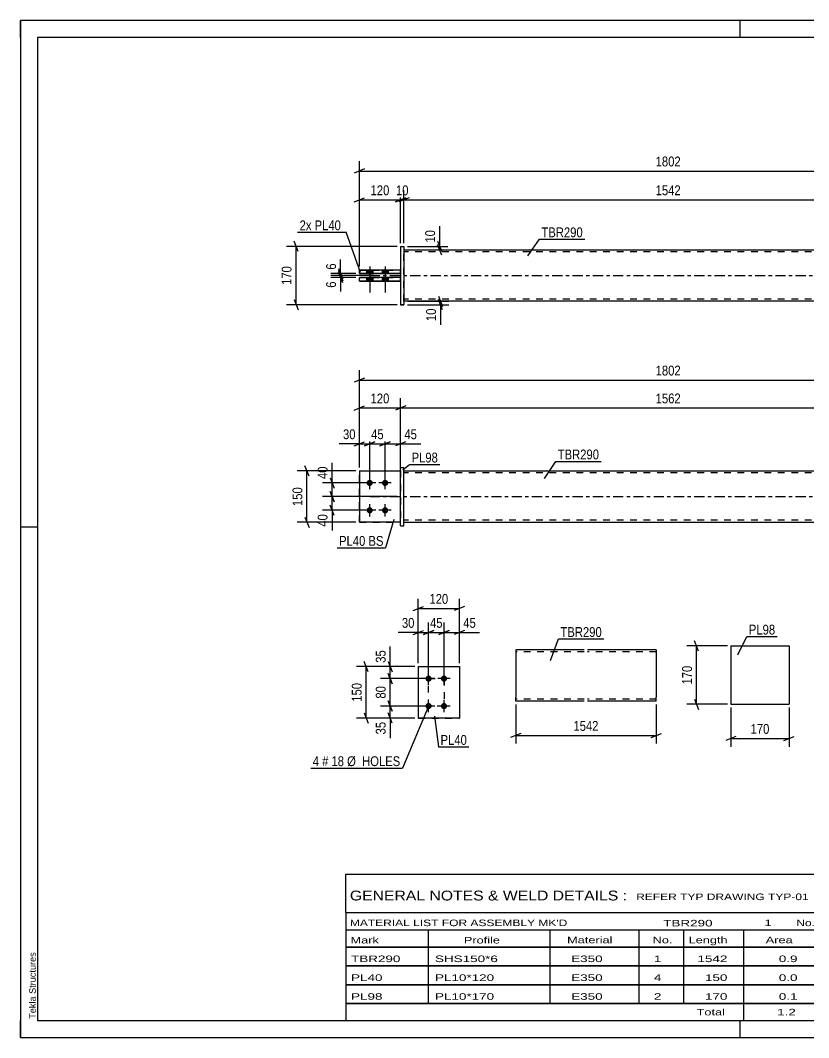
# Model space of a CAD drawing. Header units: millimetres. Extents: x 0 to 420, y 0 to 297.
# Drawn here: x 0 to 230, y 0 to 297 of the extents above; entities that cross this region are included whole.
import ezdxf

# ---------------------------------------------------------------- set-up
doc = ezdxf.new("R2010")
doc.units = ezdxf.units.MM
doc.linetypes.add('DXK_LINE_DOT2', pattern=[3.9198, 1.9599, -1.9599])
doc.linetypes.add('DXK_LINE_DOT3', pattern=[5.9187, 2.979, -0.9799, 0.9799, -0.9799])
doc.styles.add('Arial', font='ARIAL.TTF', dxfattribs={"height": 0.2})
doc.styles.add('Arial Narrow', font='ARIALN.TTF', dxfattribs={"height": 0.2})

# ---------------------------------------------------------------- blocks, each defined once
blk = doc.blocks.new('Unknown-580573060-1163')
at = {"color": 5, "linetype": 'Continuous'}
for p, q in [((420, 297), (0, 297)), ((0, 297), (0, 0)), ((0, 292), (0, 297)), ((210, 292), (210, 297)), ((415, 292), (5, 292)), ((5, 292), (5, 5)), ((5, 149), (0, 149)), ((0, 0), (0, 5)), ((5, 5), (415, 5)), ((210, 0), (210, 5)), ((0, 0), (420, 0))]:
    blk.add_line(p, q, dxfattribs=at)
at = {"color": 174, "linetype": 'Continuous', "style": 'Arial'}
blk.add_text('Tekla Structures', height=1.9102, rotation=90, dxfattribs=at).set_placement((4.5, 5.5))
blk = doc.blocks.new('Part-580573060-1794 - 1738')
at = {"color": 2, "linetype": 'Continuous'}
for p, q in [((98.94, 165.45), (110.94, 165.45)), ((98.94, 165.45), (98.94, 150.45)), ((110.94, 150.45), (98.94, 150.45)), ((98.94, 150.45), (98.94, 150.45))]:
    blk.add_line(p, q, dxfattribs=at)
at = {"color": 7, "linetype": 'DXK_LINE_DOT2'}
for p, q in [((98.94, 165.45), (110.94, 165.45)), ((110.94, 165.45), (110.94, 165.45)), ((110.94, 165.45), (110.94, 150.45)), ((98.94, 150.45), (110.94, 150.45)), ((98.94, 150.45), (98.94, 150.45))]:
    blk.add_line(p, q, dxfattribs=at)
blk = doc.blocks.new('Part-580573060-1799 - 1738')
at = {"color": 2, "linetype": 'Continuous'}
for p, q in [((110.94, 166.46), (111.94, 166.46)), ((110.94, 149.46), (110.94, 166.46)), ((111.94, 149.46), (111.94, 166.46)), ((110.94, 149.46), (111.94, 149.46)), ((110.94, 149.45), (111.94, 149.45))]:
    blk.add_line(p, q, dxfattribs=at)
at = {"color": 7, "linetype": 'DXK_LINE_DOT2'}
for p, q in [((110.94, 166.45), (111.94, 166.45)), ((110.94, 149.46), (110.94, 149.45)), ((110.94, 149.45), (110.94, 149.46)), ((111.94, 149.46), (111.94, 149.45)), ((111.94, 149.45), (111.94, 149.46))]:
    blk.add_line(p, q, dxfattribs=at)
blk = doc.blocks.new('Part-580573060-1789 - 1738')
at = {"color": 7, "linetype": 'DXK_LINE_DOT2'}
for p, q in [((98.94, 165.45), (110.94, 165.45)), ((98.94, 165.45), (110.94, 165.45)), ((98.94, 150.45), (98.94, 165.45)), ((110.94, 165.45), (110.94, 165.45)), ((110.94, 165.45), (110.94, 150.45)), ((98.94, 150.45), (110.94, 150.45)), ((110.94, 150.45), (98.94, 150.45)), ((98.94, 150.45), (98.94, 150.45))]:
    blk.add_line(p, q, dxfattribs=at)
blk = doc.blocks.new('Part-580573060-1804 - 1738')
at = {"color": 2, "linetype": 'Continuous'}
for p, q in [((111.94, 165.45), (266.13, 165.45)), ((111.94, 150.45), (266.13, 150.45))]:
    blk.add_line(p, q, dxfattribs=at)
at = {"color": 7, "linetype": 'DXK_LINE_DOT2'}
for p, q in [((111.94, 150.45), (111.94, 165.45)), ((266.13, 164.85), (111.94, 164.85)), ((266.13, 150.45), (266.13, 165.45)), ((266.13, 151.05), (111.94, 151.05))]:
    blk.add_line(p, q, dxfattribs=at)
at = {"color": 7, "linetype": 'DXK_LINE_DOT3'}
blk.add_line((101.94, 157.95), (276.13, 157.95), dxfattribs=at)
blk = doc.blocks.new('Bolt-580573060-1806 - 1738')
at = {"linetype": 'Continuous'}
for points in [[(101.94, 161.05), (101.75, 161.07), (101.57, 161.13), (101.41, 161.23), (101.27, 161.35), (101.16, 161.5), (101.08, 161.68), (101.04, 161.86), (101.04, 162.05), (101.08, 162.23), (101.16, 162.4), (101.27, 162.56), (101.41, 162.68), (101.57, 162.78), (101.75, 162.83), (101.94, 162.85), (102.12, 162.83), (102.3, 162.78), (102.46, 162.68), (102.6, 162.56), (102.72, 162.4), (102.79, 162.23), (102.83, 162.05), (102.83, 161.86), (102.79, 161.68), (102.72, 161.5), (102.6, 161.35), (102.46, 161.23), (102.3, 161.13), (102.12, 161.07)], [(106.44, 161.05), (106.25, 161.07), (106.07, 161.13), (105.91, 161.23), (105.77, 161.35), (105.66, 161.5), (105.58, 161.68), (105.54, 161.86), (105.54, 162.05), (105.58, 162.23), (105.66, 162.4), (105.77, 162.56), (105.91, 162.68), (106.07, 162.78), (106.25, 162.83), (106.44, 162.85), (106.62, 162.83), (106.8, 162.78), (106.96, 162.68), (107.1, 162.56), (107.22, 162.4), (107.29, 162.23), (107.33, 162.05), (107.33, 161.86), (107.29, 161.68), (107.22, 161.5), (107.1, 161.35), (106.96, 161.23), (106.8, 161.13), (106.62, 161.07)], [(101.94, 153.05), (101.75, 153.07), (101.57, 153.13), (101.41, 153.23), (101.27, 153.35), (101.16, 153.5), (101.08, 153.68), (101.04, 153.86), (101.04, 154.05), (101.08, 154.23), (101.16, 154.4), (101.27, 154.56), (101.41, 154.68), (101.57, 154.78), (101.75, 154.83), (101.94, 154.85), (102.12, 154.83), (102.3, 154.78), (102.46, 154.68), (102.6, 154.56), (102.72, 154.4), (102.79, 154.23), (102.83, 154.05), (102.83, 153.86), (102.79, 153.68), (102.72, 153.5), (102.6, 153.35), (102.46, 153.23), (102.3, 153.13), (102.12, 153.07)], [(106.44, 153.05), (106.25, 153.07), (106.07, 153.13), (105.91, 153.23), (105.77, 153.35), (105.66, 153.5), (105.58, 153.68), (105.54, 153.86), (105.54, 154.05), (105.58, 154.23), (105.66, 154.4), (105.77, 154.56), (105.91, 154.68), (106.07, 154.78), (106.25, 154.83), (106.44, 154.85), (106.62, 154.83), (106.8, 154.78), (106.96, 154.68), (107.1, 154.56), (107.22, 154.4), (107.29, 154.23), (107.33, 154.05), (107.33, 153.86), (107.29, 153.68), (107.22, 153.5), (107.1, 153.35), (106.96, 153.23), (106.8, 153.13), (106.62, 153.07)]]:
    blk.add_hatch(color=1, dxfattribs=at).paths.add_polyline_path(points)
at = {"color": 1, "linetype": 'Continuous'}
for p, q in [((101.94, 160.15), (101.94, 163.75)), ((106.44, 160.15), (106.44, 163.75)), ((103.74, 161.95), (100.14, 161.95)), ((108.24, 161.95), (104.64, 161.95)), ((101.94, 152.15), (101.94, 155.75)), ((106.44, 152.15), (106.44, 155.75)), ((103.74, 153.95), (100.14, 153.95)), ((108.24, 153.95), (104.64, 153.95))]:
    blk.add_line(p, q, dxfattribs=at)
blk = doc.blocks.new('Part-580573060-1445 - 1390')
at = {"color": 2, "linetype": 'Continuous'}
for p, q in [((111.94, 229.99), (266.13, 229.99)), ((266.13, 214.99), (111.94, 214.99))]:
    blk.add_line(p, q, dxfattribs=at)
at = {"color": 7, "linetype": 'DXK_LINE_DOT2'}
for p, q in [((111.94, 214.99), (111.94, 229.99)), ((266.13, 229.39), (111.94, 229.39)), ((266.13, 229.99), (266.13, 214.99)), ((266.13, 215.59), (111.94, 215.59))]:
    blk.add_line(p, q, dxfattribs=at)
at = {"color": 7, "linetype": 'DXK_LINE_DOT3'}
blk.add_line((101.94, 222.49), (276.13, 222.49), dxfattribs=at)
blk = doc.blocks.new('Bolt-580573060-1429 - 1390')
at = {"linetype": 'Continuous'}
for points in [[(101.04, 223.09), (102.84, 223.09), (102.84, 224.09), (101.04, 224.09)], [(101.04, 223.09), (102.84, 223.09), (102.84, 224.09), (101.04, 224.09)], [(105.54, 223.09), (107.34, 223.09), (107.34, 224.09), (105.54, 224.09)], [(105.54, 223.09), (107.34, 223.09), (107.34, 224.09), (105.54, 224.09)], [(101.04, 220.89), (102.84, 220.89), (102.84, 221.89), (101.04, 221.89)], [(101.04, 220.89), (102.84, 220.89), (102.84, 221.89), (101.04, 221.89)], [(105.54, 220.89), (107.34, 220.89), (107.34, 221.89), (105.54, 221.89)], [(105.54, 220.89), (107.34, 220.89), (107.34, 221.89), (105.54, 221.89)]]:
    blk.add_hatch(color=1, dxfattribs=at).paths.add_polyline_path(points)
at = {"color": 1, "linetype": 'Continuous'}
for p, q in [((101.04, 224.09), (101.04, 223.09)), ((101.04, 224.09), (101.04, 223.09)), ((101.94, 225.09), (101.94, 217.59)), ((101.94, 225.09), (101.94, 217.59)), ((102.84, 224.09), (102.84, 223.09)), ((102.84, 224.09), (102.84, 223.09)), ((105.54, 224.09), (105.54, 223.09)), ((105.54, 224.09), (105.54, 223.09)), ((106.44, 225.09), (106.44, 217.59)), ((106.44, 225.09), (106.44, 217.59)), ((107.34, 224.09), (107.34, 223.09)), ((107.34, 224.09), (107.34, 223.09)), ((101.04, 221.89), (101.04, 220.89)), ((101.04, 221.89), (101.04, 220.89)), ((102.84, 221.89), (102.84, 220.89)), ((102.84, 221.89), (102.84, 220.89)), ((105.54, 221.89), (105.54, 220.89)), ((105.54, 221.89), (105.54, 220.89)), ((107.34, 221.89), (107.34, 220.89)), ((107.34, 221.89), (107.34, 220.89))]:
    blk.add_line(p, q, dxfattribs=at)
blk = doc.blocks.new('Part-580573060-1446 - 1390')
at = {"color": 2, "linetype": 'Continuous'}
for p, q in [((110.94, 230.99), (111.94, 230.99)), ((110.94, 230.99), (110.94, 213.99)), ((111.94, 230.99), (111.94, 213.99)), ((110.94, 213.99), (111.94, 213.99)), ((111.94, 213.99), (110.94, 213.99))]:
    blk.add_line(p, q, dxfattribs=at)
at = {"color": 7, "linetype": 'DXK_LINE_DOT2'}
for p, q in [((110.94, 230.99), (111.94, 230.99)), ((111.94, 230.99), (111.94, 230.99)), ((110.94, 213.99), (110.94, 213.99)), ((110.94, 213.99), (110.94, 213.99)), ((111.94, 213.99), (111.94, 213.99)), ((111.94, 213.99), (111.94, 213.99))]:
    blk.add_line(p, q, dxfattribs=at)
blk = doc.blocks.new('Part-580573060-1451 - 1390')
at = {"color": 2, "linetype": 'Continuous'}
for p, q in [((110.94, 221.89), (98.94, 221.89)), ((98.94, 220.89), (98.94, 221.89)), ((98.94, 220.89), (110.94, 220.89)), ((110.94, 220.89), (98.94, 220.89))]:
    blk.add_line(p, q, dxfattribs=at)
at = {"color": 7, "linetype": 'DXK_LINE_DOT2'}
for p, q in [((98.94, 221.89), (110.94, 221.89)), ((98.94, 220.89), (98.94, 220.89)), ((110.94, 220.89), (110.94, 221.89))]:
    blk.add_line(p, q, dxfattribs=at)
blk = doc.blocks.new('Part-580573060-1456 - 1390')
at = {"color": 2, "linetype": 'Continuous'}
for p, q in [((110.94, 224.09), (98.94, 224.09)), ((98.94, 223.09), (98.94, 224.09)), ((98.94, 223.09), (110.94, 223.09)), ((110.94, 223.09), (98.94, 223.09))]:
    blk.add_line(p, q, dxfattribs=at)
at = {"color": 7, "linetype": 'DXK_LINE_DOT2'}
for p, q in [((98.94, 224.09), (110.94, 224.09)), ((98.94, 223.09), (98.94, 223.09)), ((110.94, 223.09), (110.94, 224.09))]:
    blk.add_line(p, q, dxfattribs=at)
blk = doc.blocks.new('Bolt-580573060-2158 - 2123')
at = {"linetype": 'Continuous'}
for points in [[(119.12, 105.71), (119.3, 105.69), (119.48, 105.64), (119.65, 105.54), (119.79, 105.42), (119.9, 105.26), (119.97, 105.09), (120.01, 104.91), (120.01, 104.72), (119.97, 104.54), (119.9, 104.36), (119.79, 104.21), (119.65, 104.09), (119.48, 103.99), (119.3, 103.93), (119.12, 103.91), (118.93, 103.93), (118.75, 103.99), (118.59, 104.09), (118.45, 104.21), (118.34, 104.36), (118.26, 104.54), (118.22, 104.72), (118.22, 104.91), (118.26, 105.09), (118.34, 105.26), (118.45, 105.42), (118.59, 105.54), (118.75, 105.64), (118.93, 105.69)], [(123.62, 105.71), (123.8, 105.69), (123.98, 105.64), (124.15, 105.54), (124.29, 105.42), (124.4, 105.26), (124.47, 105.09), (124.51, 104.91), (124.51, 104.72), (124.47, 104.54), (124.4, 104.36), (124.29, 104.21), (124.15, 104.09), (123.98, 103.99), (123.8, 103.93), (123.62, 103.91), (123.43, 103.93), (123.25, 103.99), (123.09, 104.09), (122.95, 104.21), (122.84, 104.36), (122.76, 104.54), (122.72, 104.72), (122.72, 104.91), (122.76, 105.09), (122.84, 105.26), (122.95, 105.42), (123.09, 105.54), (123.25, 105.64), (123.43, 105.69)], [(119.12, 97.71), (119.3, 97.69), (119.48, 97.64), (119.65, 97.54), (119.79, 97.42), (119.9, 97.26), (119.97, 97.09), (120.01, 96.91), (120.01, 96.72), (119.97, 96.54), (119.9, 96.36), (119.79, 96.21), (119.65, 96.09), (119.48, 95.99), (119.3, 95.93), (119.12, 95.91), (118.93, 95.93), (118.75, 95.99), (118.59, 96.09), (118.45, 96.21), (118.34, 96.36), (118.26, 96.54), (118.22, 96.72), (118.22, 96.91), (118.26, 97.09), (118.34, 97.26), (118.45, 97.42), (118.59, 97.54), (118.75, 97.64), (118.93, 97.69)], [(123.62, 97.71), (123.8, 97.69), (123.98, 97.64), (124.15, 97.54), (124.29, 97.42), (124.4, 97.26), (124.47, 97.09), (124.51, 96.91), (124.51, 96.72), (124.47, 96.54), (124.4, 96.36), (124.29, 96.21), (124.15, 96.09), (123.98, 95.99), (123.8, 95.93), (123.62, 95.91), (123.43, 95.93), (123.25, 95.99), (123.09, 96.09), (122.95, 96.21), (122.84, 96.36), (122.76, 96.54), (122.72, 96.72), (122.72, 96.91), (122.76, 97.09), (122.84, 97.26), (122.95, 97.42), (123.09, 97.54), (123.25, 97.64), (123.43, 97.69)]]:
    blk.add_hatch(color=1, dxfattribs=at).paths.add_polyline_path(points)
at = {"color": 1, "linetype": 'Continuous'}
for p, q in [((120.92, 104.81), (117.32, 104.81)), ((119.12, 103.01), (119.12, 106.61)), ((125.42, 104.81), (121.82, 104.81)), ((123.62, 103.01), (123.62, 106.61)), ((119.12, 95.01), (119.12, 98.61)), ((123.62, 95.01), (123.62, 98.61)), ((120.92, 96.81), (117.32, 96.81)), ((125.42, 96.81), (121.82, 96.81))]:
    blk.add_line(p, q, dxfattribs=at)
blk = doc.blocks.new('Part-580573060-2163 - 2123')
at = {"color": 2, "linetype": 'Continuous'}
for p, q in [((116.12, 108.31), (128.12, 108.31)), ((116.12, 108.31), (116.12, 93.31)), ((128.12, 108.31), (128.12, 108.31)), ((128.12, 108.31), (128.12, 93.31)), ((128.12, 93.31), (116.12, 93.31)), ((116.12, 93.31), (116.12, 93.31))]:
    blk.add_line(p, q, dxfattribs=at)
at = {"color": 7, "linetype": 'DXK_LINE_DOT2'}
for p, q in [((116.12, 108.31), (128.12, 108.31)), ((128.12, 108.31), (128.12, 108.31)), ((116.12, 93.31), (128.12, 93.31))]:
    blk.add_line(p, q, dxfattribs=at)
blk = doc.blocks.new('Part-580573060-2294 - 2288')
at = {"color": 2, "linetype": 'Continuous'}
for p, q in [((207.32, 114.35), (207.32, 97.35)), ((207.32, 114.35), (224.32, 114.35)), ((224.32, 114.35), (224.32, 97.35)), ((207.32, 97.35), (224.32, 97.35))]:
    blk.add_line(p, q, dxfattribs=at)
blk = doc.blocks.new('Part-580573060-2321 - 2313')
at = {"color": 2, "linetype": 'Continuous'}
for p, q in [((164.54, 113.23), (144.54, 113.23)), ((144.54, 113.23), (144.54, 99.43)), ((185.54, 113.23), (165.54, 113.23)), ((185.54, 113.23), (185.54, 99.43)), ((144.54, 98.58), (144.54, 99.43)), ((144.54, 98.32), (144.54, 98.58)), ((144.54, 98.23), (144.54, 98.32)), ((164.54, 98.23), (144.54, 98.23)), ((185.54, 98.23), (165.54, 98.23)), ((185.54, 98.23), (185.54, 99.43))]:
    blk.add_line(p, q, dxfattribs=at)
at = {"color": 7, "linetype": 'DXK_LINE_DOT2'}
for p, q in [((164.54, 112.63), (144.54, 112.63)), ((185.54, 112.63), (165.54, 112.63)), ((185.54, 112.63), (185.54, 112.58)), ((185.54, 112.58), (185.54, 112.63)), ((185.54, 112.49), (185.54, 112.58)), ((185.54, 112.58), (185.54, 112.49)), ((144.54, 98.97), (144.54, 99.43)), ((144.54, 98.58), (144.54, 99.2)), ((144.54, 98.83), (144.54, 98.88)), ((144.54, 98.83), (144.54, 98.88)), ((164.54, 98.83), (144.54, 98.83)), ((144.54, 98.23), (144.54, 98.23)), ((185.54, 98.83), (165.54, 98.83)), ((185.54, 98.88), (185.54, 99.2)), ((185.54, 98.83), (185.54, 98.88))]:
    blk.add_line(p, q, dxfattribs=at)
blk = doc.blocks.new('Rectangle-580573060-2273 - 2123')
at = {"color": 1, "linetype": 'DXK_LINE_DOT2'}
blk.add_lwpolyline([(119.12, 104.81), (123.62, 104.81), (123.62, 96.81), (119.12, 96.81), (119.12, 104.81)], close=True, dxfattribs=at)
blk = doc.blocks.new('StraightDimension-580573060-1914 - 1738')
at = {"color": 7, "linetype": 'Continuous'}
for p, q in [((112.44, 184.43), (109.44, 183.23)), ((110.94, 158.95), (110.94, 186.68)), ((265.63, 183.23), (268.63, 184.43)), ((267.13, 166.45), (267.13, 186.68)), ((110.94, 183.83), (267.13, 183.83))]:
    blk.add_line(p, q, dxfattribs=at)
at = {"color": 0}
blk.add_wipeout([(193.29, 184.58), (193.29, 188.78), (184.78, 188.78), (184.78, 184.58)], dxfattribs=at)
at = {"color": 3, "style": 'Arial Narrow'}
blk.add_text('1562', height=2.863, dxfattribs=at).set_placement((185.38, 185.18))
blk = doc.blocks.new('StraightDimension-580573060-1991 - 1738')
at = {"color": 7, "linetype": 'Continuous'}
for p, q in [((109.94, 157.95), (88.12, 157.95)), ((90.37, 159.45), (91.57, 156.45)), ((90.97, 153.95), (90.97, 157.95)), ((91.57, 152.45), (90.37, 155.45)), ((100.94, 153.95), (88.12, 153.95))]:
    blk.add_line(p, q, dxfattribs=at)
at = {"color": 0}
blk.add_wipeout([(90.22, 153.43), (86.02, 153.43), (86.02, 148.57), (90.22, 148.57)], dxfattribs=at)
at = {"color": 7, "linetype": 'Continuous'}
blk.add_line((90.97, 153.95), (90.97, 148.05), dxfattribs=at)
blk.add_line((90.97, 153.95), (90.97, 148.05), dxfattribs=at)
at = {"color": 3, "style": 'Arial Narrow'}
blk.add_text('40', height=2.863, rotation=90.0002, dxfattribs=at).set_placement((89.62, 149.17))
blk = doc.blocks.new('StraightDimension-580573060-1974 - 1738')
at = {"color": 7, "linetype": 'Continuous'}
for p, q in [((106.44, 162.95), (106.44, 176.23)), ((110.94, 166.45), (110.94, 176.23)), ((104.94, 172.78), (107.94, 173.98)), ((106.44, 173.38), (110.94, 173.38)), ((112.44, 173.98), (109.44, 172.78))]:
    blk.add_line(p, q, dxfattribs=at)
at = {"color": 0}
blk.add_wipeout([(116.32, 174.13), (116.32, 178.33), (111.46, 178.33), (111.46, 174.13)], dxfattribs=at)
at = {"color": 7, "linetype": 'Continuous'}
blk.add_line((110.94, 173.38), (116.84, 173.38), dxfattribs=at)
blk.add_line((110.94, 173.38), (116.84, 173.38), dxfattribs=at)
at = {"color": 3, "style": 'Arial Narrow'}
blk.add_text('45', height=2.863, dxfattribs=at).set_placement((112.06, 174.73))
blk = doc.blocks.new('StraightDimension-580573060-2000 - 1738')
at = {"color": 7, "linetype": 'Continuous'}
for p, q in [((90.37, 163.45), (91.57, 160.45)), ((100.94, 161.95), (88.12, 161.95)), ((90.97, 157.95), (90.97, 161.95)), ((109.94, 157.95), (88.12, 157.95)), ((91.57, 156.45), (90.37, 159.45))]:
    blk.add_line(p, q, dxfattribs=at)
at = {"color": 0}
blk.add_wipeout([(90.22, 167.34), (86.02, 167.34), (86.02, 162.48), (90.22, 162.48)], dxfattribs=at)
at = {"color": 7, "linetype": 'Continuous'}
blk.add_line((90.97, 161.95), (90.97, 167.86), dxfattribs=at)
blk.add_line((90.97, 161.95), (90.97, 167.86), dxfattribs=at)
at = {"color": 3, "style": 'Arial Narrow'}
blk.add_text('40', height=2.863, rotation=90.0002, dxfattribs=at).set_placement((89.62, 163.08))
blk = doc.blocks.new('StraightDimension-580573060-1856 - 1738')
at = {"color": 7, "linetype": 'Continuous'}
for p, q in [((98.94, 166.45), (98.94, 194.83)), ((279.13, 166.45), (279.13, 194.83)), ((100.44, 192.58), (97.44, 191.38)), ((98.94, 191.98), (279.13, 191.98)), ((277.63, 191.38), (280.63, 192.58))]:
    blk.add_line(p, q, dxfattribs=at)
at = {"color": 0}
blk.add_wipeout([(193.29, 192.73), (193.29, 196.93), (184.78, 196.93), (184.78, 192.73)], dxfattribs=at)
at = {"color": 3, "style": 'Arial Narrow'}
blk.add_text('1802', height=2.863, dxfattribs=at).set_placement((185.38, 193.33))
blk = doc.blocks.new('StraightDimension-580573060-1929 - 1738')
at = {"color": 7, "linetype": 'Continuous'}
for p, q in [((97.44, 183.23), (100.44, 184.43)), ((98.94, 166.45), (98.94, 186.68)), ((112.44, 184.43), (109.44, 183.23)), ((110.94, 158.95), (110.94, 186.68)), ((98.94, 183.83), (110.94, 183.83))]:
    blk.add_line(p, q, dxfattribs=at)
at = {"color": 0}
blk.add_wipeout([(108.28, 184.58), (108.28, 188.78), (101.59, 188.78), (101.59, 184.58)], dxfattribs=at)
at = {"color": 3, "style": 'Arial Narrow'}
blk.add_text('120', height=2.863, dxfattribs=at).set_placement((102.19, 185.18))
blk = doc.blocks.new('StraightDimension-580573060-1945 - 1738')
at = {"color": 7, "linetype": 'Continuous'}
for p, q in [((98.94, 166.45), (98.94, 176.23)), ((101.94, 162.95), (101.94, 176.23)), ((97.44, 172.78), (100.44, 173.98)), ((98.94, 173.38), (101.94, 173.38)), ((103.44, 173.98), (100.44, 172.78))]:
    blk.add_line(p, q, dxfattribs=at)
at = {"color": 0}
blk.add_wipeout([(98.41, 174.13), (98.41, 178.33), (93.55, 178.33), (93.55, 174.13)], dxfattribs=at)
at = {"color": 7, "linetype": 'Continuous'}
blk.add_line((98.94, 173.38), (93.03, 173.38), dxfattribs=at)
blk.add_line((98.94, 173.38), (93.03, 173.38), dxfattribs=at)
at = {"color": 3, "style": 'Arial Narrow'}
blk.add_text('30', height=2.863, dxfattribs=at).set_placement((94.15, 174.73))
blk = doc.blocks.new('StraightDimension-580573060-1961 - 1738')
at = {"color": 7, "linetype": 'Continuous'}
for p, q in [((101.94, 162.95), (101.94, 176.23)), ((106.44, 162.95), (106.44, 176.23)), ((100.44, 172.78), (103.44, 173.98)), ((101.94, 173.38), (106.44, 173.38)), ((107.94, 173.98), (104.94, 172.78))]:
    blk.add_line(p, q, dxfattribs=at)
at = {"color": 0}
blk.add_wipeout([(106.61, 174.13), (106.61, 178.33), (101.76, 178.33), (101.76, 174.13)], dxfattribs=at)
at = {"color": 3, "style": 'Arial Narrow'}
blk.add_text('45', height=2.863, dxfattribs=at).set_placement((102.36, 174.73))
blk = doc.blocks.new('StraightDimension-580573060-2010 - 1738')
at = {"color": 7, "linetype": 'Continuous'}
for p, q in [((84.24, 163.95), (83.04, 166.95)), ((97.94, 165.45), (80.79, 165.45)), ((83.64, 150.45), (83.64, 165.45)), ((83.04, 151.95), (84.24, 148.95)), ((97.94, 150.45), (80.79, 150.45))]:
    blk.add_line(p, q, dxfattribs=at)
at = {"color": 0}
blk.add_wipeout([(82.89, 161.3), (78.69, 161.3), (78.69, 154.61), (82.89, 154.61)], dxfattribs=at)
at = {"color": 3, "style": 'Arial Narrow'}
blk.add_text('150', height=2.863, rotation=90.0002, dxfattribs=at).set_placement((82.29, 155.21))
blk = doc.blocks.new('StraightDimension-580573060-1691 - 1390')
at = {"color": 7, "linetype": 'Continuous'}
for p, q in [((92.86, 223.99), (94.06, 220.99)), ((94.06, 220.39), (92.86, 223.39)), ((103.19, 222.49), (90.61, 222.49)), ((97.94, 221.89), (90.61, 221.89)), ((93.46, 221.89), (93.46, 222.49))]:
    blk.add_line(p, q, dxfattribs=at)
at = {"color": 0}
blk.add_wipeout([(92.71, 221.36), (88.51, 221.36), (88.51, 218.33), (92.71, 218.33)], dxfattribs=at)
at = {"color": 7, "linetype": 'Continuous'}
blk.add_line((93.46, 221.89), (93.46, 217.81), dxfattribs=at)
blk.add_line((93.46, 221.89), (93.46, 217.81), dxfattribs=at)
at = {"color": 3, "style": 'Arial Narrow'}
blk.add_text('6', height=2.86, rotation=90.0002, dxfattribs=at).set_placement((92.11, 218.93))
blk = doc.blocks.new('StraightDimension-580573060-1567 - 1390')
at = {"color": 7, "linetype": 'Continuous'}
for p, q in [((98.94, 225.09), (98.94, 255.86)), ((279.13, 225.09), (279.13, 255.86)), ((100.44, 253.61), (97.44, 252.41)), ((98.94, 253.01), (279.13, 253.01)), ((277.63, 252.41), (280.63, 253.61))]:
    blk.add_line(p, q, dxfattribs=at)
at = {"color": 0}
blk.add_wipeout([(193.29, 253.76), (193.29, 257.96), (184.78, 257.96), (184.78, 253.76)], dxfattribs=at)
at = {"color": 3, "style": 'Arial Narrow'}
blk.add_text('1802', height=2.863, dxfattribs=at).set_placement((185.38, 254.36))
blk = doc.blocks.new('StraightDimension-580573060-1588 - 1390')
at = {"color": 7, "linetype": 'Continuous'}
for p, q in [((98.94, 225.09), (98.94, 247.45)), ((110.94, 231.99), (110.94, 247.45)), ((97.44, 244), (100.44, 245.2)), ((98.94, 244.6), (110.94, 244.6)), ((112.44, 245.2), (109.44, 244))]:
    blk.add_line(p, q, dxfattribs=at)
at = {"color": 0}
blk.add_wipeout([(108.28, 245.35), (108.28, 249.55), (101.59, 249.55), (101.59, 245.35)], dxfattribs=at)
at = {"color": 3, "style": 'Arial Narrow'}
blk.add_text('120', height=2.863, dxfattribs=at).set_placement((102.19, 245.95))
blk = doc.blocks.new('StraightDimension-580573060-1598 - 1390')
at = {"color": 7, "linetype": 'Continuous'}
for p, q in [((110.94, 231.99), (110.94, 247.45)), ((111.94, 231.99), (111.94, 247.45)), ((109.44, 244), (112.44, 245.2)), ((113.44, 245.2), (110.44, 244)), ((110.94, 244.6), (111.94, 244.6))]:
    blk.add_line(p, q, dxfattribs=at)
at = {"color": 0}
blk.add_wipeout([(113.86, 245.35), (113.86, 249.55), (109.01, 249.55), (109.01, 245.35)], dxfattribs=at)
at = {"color": 3, "style": 'Arial Narrow'}
blk.add_text('10', height=2.863, dxfattribs=at).set_placement((109.61, 245.95))
blk = doc.blocks.new('StraightDimension-580573060-1608 - 1390')
at = {"color": 7, "linetype": 'Continuous'}
for p, q in [((111.94, 231.99), (111.94, 247.45)), ((266.13, 231.99), (266.13, 247.45)), ((113.44, 245.2), (110.44, 244)), ((111.94, 244.6), (266.13, 244.6)), ((264.63, 244), (267.63, 245.2))]:
    blk.add_line(p, q, dxfattribs=at)
at = {"color": 0}
blk.add_wipeout([(193.29, 245.35), (193.29, 249.55), (184.78, 249.55), (184.78, 245.35)], dxfattribs=at)
at = {"color": 3, "style": 'Arial Narrow'}
blk.add_text('1542', height=2.863, dxfattribs=at).set_placement((185.38, 245.95))
blk = doc.blocks.new('StraightDimension-580573060-1629 - 1390')
at = {"color": 7, "linetype": 'Continuous'}
for p, q in [((112.94, 214.99), (125.03, 214.99)), ((112.94, 213.99), (125.03, 213.99)), ((122.03, 216.49), (123.23, 213.49)), ((123.23, 212.49), (122.03, 215.49)), ((122.63, 213.99), (122.63, 214.99))]:
    blk.add_line(p, q, dxfattribs=at)
at = {"color": 0}
blk.add_wipeout([(121.88, 213.46), (117.68, 213.46), (117.68, 208.61), (121.88, 208.61)], dxfattribs=at)
at = {"color": 7, "linetype": 'Continuous'}
blk.add_line((122.63, 213.99), (122.63, 208.08), dxfattribs=at)
blk.add_line((122.63, 213.99), (122.63, 208.08), dxfattribs=at)
at = {"color": 3, "style": 'Arial Narrow'}
blk.add_text('10', height=2.863, rotation=90.0002, dxfattribs=at).set_placement((121.28, 209.21))
blk = doc.blocks.new('StraightDimension-580573060-1639 - 1390')
at = {"color": 7, "linetype": 'Continuous'}
for p, q in [((121.76, 232.49), (122.96, 229.49)), ((112.94, 230.99), (124.76, 230.99)), ((112.94, 229.99), (124.76, 229.99)), ((122.96, 228.49), (121.76, 231.49)), ((122.36, 229.99), (122.36, 230.99))]:
    blk.add_line(p, q, dxfattribs=at)
at = {"color": 0}
blk.add_wipeout([(121.61, 236.37), (117.41, 236.37), (117.41, 231.51), (121.61, 231.51)], dxfattribs=at)
at = {"color": 7, "linetype": 'Continuous'}
blk.add_line((122.36, 230.99), (122.36, 236.89), dxfattribs=at)
blk.add_line((122.36, 230.99), (122.36, 236.89), dxfattribs=at)
at = {"color": 3, "style": 'Arial Narrow'}
blk.add_text('10', height=2.863, rotation=90.0002, dxfattribs=at).set_placement((121.01, 232.11))
blk = doc.blocks.new('StraightDimension-580573060-1670 - 1390')
at = {"color": 7, "linetype": 'Continuous'}
for p, q in [((81.07, 229.49), (79.87, 232.49)), ((109.94, 230.99), (77.62, 230.99)), ((80.47, 213.99), (80.47, 230.99)), ((109.94, 213.99), (77.62, 213.99)), ((79.87, 215.49), (81.07, 212.49))]:
    blk.add_line(p, q, dxfattribs=at)
at = {"color": 0}
blk.add_wipeout([(79.72, 225.83), (75.52, 225.83), (75.52, 219.15), (79.72, 219.15)], dxfattribs=at)
at = {"color": 3, "style": 'Arial Narrow'}
blk.add_text('170', height=2.863, rotation=90.0002, dxfattribs=at).set_placement((79.12, 219.75))
blk = doc.blocks.new('StraightDimension-580573060-1681 - 1390')
at = {"color": 7, "linetype": 'Continuous'}
for p, q in [((97.94, 223.09), (90.61, 223.09)), ((92.86, 224.59), (94.06, 221.59)), ((94.06, 220.99), (92.86, 223.99)), ((93.46, 222.49), (93.46, 223.09)), ((103.19, 222.49), (90.61, 222.49))]:
    blk.add_line(p, q, dxfattribs=at)
at = {"color": 0}
blk.add_wipeout([(92.71, 226.64), (88.51, 226.64), (88.51, 223.61), (92.71, 223.61)], dxfattribs=at)
at = {"color": 7, "linetype": 'Continuous'}
blk.add_line((93.46, 223.09), (93.46, 227.17), dxfattribs=at)
blk.add_line((93.46, 223.09), (93.46, 227.17), dxfattribs=at)
at = {"color": 3, "style": 'Arial Narrow'}
blk.add_text('6', height=2.86, rotation=90.0002, dxfattribs=at).set_placement((92.11, 224.21))
blk = doc.blocks.new('StraightDimension-580573060-2166 - 2123')
at = {"color": 7, "linetype": 'Continuous'}
for p, q in [((116.12, 109.31), (116.12, 128.16)), ((128.12, 109.31), (128.12, 128.16)), ((114.62, 124.71), (117.62, 125.91)), ((116.12, 125.31), (128.12, 125.31)), ((129.62, 125.91), (126.62, 124.71))]:
    blk.add_line(p, q, dxfattribs=at)
at = {"color": 0}
blk.add_wipeout([(125.46, 126.06), (125.46, 130.26), (118.77, 130.26), (118.77, 126.06)], dxfattribs=at)
at = {"color": 3, "style": 'Arial Narrow'}
blk.add_text('120', height=2.863, dxfattribs=at).set_placement((119.37, 126.66))
blk = doc.blocks.new('StraightDimension-580573060-2183 - 2123')
at = {"color": 7, "linetype": 'Continuous'}
for p, q in [((117.62, 117.71), (120.62, 118.91)), ((119.12, 105.81), (119.12, 121.16)), ((125.12, 118.91), (122.12, 117.71)), ((123.62, 105.81), (123.62, 121.16)), ((119.12, 118.31), (123.62, 118.31))]:
    blk.add_line(p, q, dxfattribs=at)
at = {"color": 0}
blk.add_wipeout([(123.8, 119.06), (123.8, 123.26), (118.94, 123.26), (118.94, 119.06)], dxfattribs=at)
at = {"color": 3, "style": 'Arial Narrow'}
blk.add_text('45', height=2.863, dxfattribs=at).set_placement((119.54, 119.66))
blk = doc.blocks.new('StraightDimension-580573060-2193 - 2123')
at = {"color": 7, "linetype": 'Continuous'}
for p, q in [((114.62, 117.71), (117.62, 118.91)), ((116.12, 109.31), (116.12, 121.16)), ((120.62, 118.91), (117.62, 117.71)), ((119.12, 105.81), (119.12, 121.16)), ((116.12, 118.31), (119.12, 118.31))]:
    blk.add_line(p, q, dxfattribs=at)
at = {"color": 0}
blk.add_wipeout([(115.59, 119.06), (115.59, 123.26), (110.74, 123.26), (110.74, 119.06)], dxfattribs=at)
at = {"color": 7, "linetype": 'Continuous'}
blk.add_line((116.12, 118.31), (110.21, 118.31), dxfattribs=at)
blk.add_line((116.12, 118.31), (110.21, 118.31), dxfattribs=at)
at = {"color": 3, "style": 'Arial Narrow'}
blk.add_text('30', height=2.863, dxfattribs=at).set_placement((111.34, 119.66))
blk = doc.blocks.new('StraightDimension-580573060-2206 - 2123')
at = {"color": 7, "linetype": 'Continuous'}
for p, q in [((122.12, 117.71), (125.12, 118.91)), ((123.62, 105.81), (123.62, 121.16)), ((129.62, 118.91), (126.62, 117.71)), ((128.12, 109.31), (128.12, 121.16)), ((123.62, 118.31), (128.12, 118.31))]:
    blk.add_line(p, q, dxfattribs=at)
at = {"color": 0}
blk.add_wipeout([(133.5, 119.06), (133.5, 123.26), (128.64, 123.26), (128.64, 119.06)], dxfattribs=at)
at = {"color": 7, "linetype": 'Continuous'}
blk.add_line((128.12, 118.31), (134.02, 118.31), dxfattribs=at)
blk.add_line((128.12, 118.31), (134.02, 118.31), dxfattribs=at)
at = {"color": 3, "style": 'Arial Narrow'}
blk.add_text('45', height=2.863, dxfattribs=at).set_placement((129.24, 119.66))
blk = doc.blocks.new('StraightDimension-580573060-2220 - 2123')
at = {"color": 7, "linetype": 'Continuous'}
for p, q in [((115.12, 108.31), (98.08, 108.31)), ((101.53, 106.81), (100.33, 109.81)), ((100.93, 93.31), (100.93, 108.31)), ((115.12, 93.31), (98.08, 93.31)), ((100.33, 94.81), (101.53, 91.81))]:
    blk.add_line(p, q, dxfattribs=at)
at = {"color": 0}
blk.add_wipeout([(100.18, 104.16), (95.98, 104.16), (95.98, 97.47), (100.18, 97.47)], dxfattribs=at)
at = {"color": 3, "style": 'Arial Narrow'}
blk.add_text('150', height=2.863, rotation=90.0002, dxfattribs=at).set_placement((99.58, 98.07))
blk = doc.blocks.new('StraightDimension-580573060-2237 - 2123')
at = {"color": 7, "linetype": 'Continuous'}
for p, q in [((107.33, 98.31), (108.53, 95.31)), ((118.12, 96.81), (105.08, 96.81)), ((107.93, 93.31), (107.93, 96.81)), ((115.12, 93.31), (105.08, 93.31)), ((108.53, 91.81), (107.33, 94.81))]:
    blk.add_line(p, q, dxfattribs=at)
at = {"color": 0}
blk.add_wipeout([(107.18, 92.79), (102.98, 92.79), (102.98, 87.93), (107.18, 87.93)], dxfattribs=at)
at = {"color": 7, "linetype": 'Continuous'}
blk.add_line((107.93, 93.31), (107.93, 87.41), dxfattribs=at)
blk.add_line((107.93, 93.31), (107.93, 87.41), dxfattribs=at)
at = {"color": 3, "style": 'Arial Narrow'}
blk.add_text('35', height=2.863, rotation=90.0002, dxfattribs=at).set_placement((106.58, 88.53))
blk = doc.blocks.new('StraightDimension-580573060-2250 - 2123')
at = {"color": 7, "linetype": 'Continuous'}
for p, q in [((118.12, 104.81), (105.08, 104.81)), ((107.33, 106.31), (108.53, 103.31)), ((107.93, 96.81), (107.93, 104.81)), ((108.53, 95.31), (107.33, 98.31)), ((118.12, 96.81), (105.08, 96.81))]:
    blk.add_line(p, q, dxfattribs=at)
at = {"color": 0}
blk.add_wipeout([(107.18, 103.24), (102.98, 103.24), (102.98, 98.39), (107.18, 98.39)], dxfattribs=at)
at = {"color": 3, "style": 'Arial Narrow'}
blk.add_text('80', height=2.863, rotation=90.0002, dxfattribs=at).set_placement((106.58, 98.99))
blk = doc.blocks.new('StraightDimension-580573060-2260 - 2123')
at = {"color": 7, "linetype": 'Continuous'}
for p, q in [((115.12, 108.31), (105.08, 108.31)), ((107.33, 109.81), (108.53, 106.81)), ((107.93, 104.81), (107.93, 108.31)), ((118.12, 104.81), (105.08, 104.81)), ((108.53, 103.31), (107.33, 106.31))]:
    blk.add_line(p, q, dxfattribs=at)
at = {"color": 0}
blk.add_wipeout([(107.18, 113.7), (102.98, 113.7), (102.98, 108.84), (107.18, 108.84)], dxfattribs=at)
at = {"color": 7, "linetype": 'Continuous'}
blk.add_line((107.93, 108.31), (107.93, 114.22), dxfattribs=at)
blk.add_line((107.93, 108.31), (107.93, 114.22), dxfattribs=at)
at = {"color": 3, "style": 'Arial Narrow'}
blk.add_text('35', height=2.863, rotation=90.0002, dxfattribs=at).set_placement((106.58, 109.44))
blk = doc.blocks.new('StraightDimension-580573060-2305 - 2288')
at = {"color": 7, "linetype": 'Continuous'}
for p, q in [((207.32, 96.35), (207.32, 84.95)), ((224.32, 96.35), (224.32, 84.95)), ((208.82, 87.95), (205.82, 86.75)), ((207.32, 87.35), (224.32, 87.35)), ((222.82, 86.75), (225.82, 87.95))]:
    blk.add_line(p, q, dxfattribs=at)
at = {"color": 0}
blk.add_wipeout([(219.17, 88.1), (219.17, 92.3), (212.48, 92.3), (212.48, 88.1)], dxfattribs=at)
at = {"color": 3, "style": 'Arial Narrow'}
blk.add_text('170', height=2.863, dxfattribs=at).set_placement((213.08, 88.7))
blk = doc.blocks.new('StraightDimension-580573060-2296 - 2288')
at = {"color": 7, "linetype": 'Continuous'}
for p, q in [((197.92, 112.85), (196.72, 115.85)), ((206.32, 114.35), (194.47, 114.35)), ((197.32, 97.35), (197.32, 114.35)), ((196.72, 98.85), (197.92, 95.85)), ((206.32, 97.35), (194.47, 97.35))]:
    blk.add_line(p, q, dxfattribs=at)
at = {"color": 0}
blk.add_wipeout([(196.57, 109.19), (192.37, 109.19), (192.37, 102.51), (196.57, 102.51)], dxfattribs=at)
at = {"color": 3, "style": 'Arial Narrow'}
blk.add_text('170', height=2.863, rotation=90.0002, dxfattribs=at).set_placement((195.97, 103.11))
blk = doc.blocks.new('StraightDimension-580573060-2325 - 2313')
at = {"color": 7, "linetype": 'Continuous'}
for p, q in [((144.54, 97.23), (144.54, 85.83)), ((185.54, 97.23), (185.54, 85.83)), ((146.04, 88.83), (143.04, 87.63)), ((144.54, 88.23), (185.54, 88.23)), ((184.04, 87.63), (187.04, 88.83))]:
    blk.add_line(p, q, dxfattribs=at)
at = {"color": 0}
blk.add_wipeout([(169.3, 88.98), (169.3, 93.18), (160.79, 93.18), (160.79, 88.98)], dxfattribs=at)
at = {"color": 3, "style": 'Arial Narrow'}
blk.add_text('1542', height=2.863, dxfattribs=at).set_placement((161.39, 89.58))
blk = doc.blocks.new('Unknown-580573060-3655')
at = {"color": 7, "linetype": 'Continuous'}
for p, q in [((95, 47.75), (255, 47.75)), ((95, 36.5), (95, 47.75)), ((255, 47.75), (255, 36.5)), ((95, 36.5), (255, 36.5)), ((95, 36.5), (95, 31.5)), ((255, 36.5), (255, 31.5)), ((95, 31.5), (255, 31.5)), ((95, 31.5), (95, 26.5)), ((119, 31.5), (119, 26.5)), ((154.5, 31.5), (154.5, 26.5)), ((180.5, 31.5), (180.5, 26.5)), ((193.5, 31.5), (193.5, 26.5)), ((211, 31.5), (211, 26.5)), ((233, 31.5), (233, 26.5)), ((255, 31.5), (255, 26.5)), ((95, 26.5), (255, 26.5)), ((95, 26.45), (95, 21.05)), ((95, 26.45), (255, 26.45)), ((119, 26.5), (119, 21)), ((154.5, 26.5), (154.5, 21)), ((180.5, 26.5), (180.5, 21)), ((193.5, 26.5), (193.5, 21)), ((211, 26.5), (211, 21)), ((233, 26.5), (233, 21)), ((255, 26.45), (255, 21.05)), ((95, 21.05), (255, 21.05)), ((95, 20.95), (95, 15.55)), ((95, 20.95), (255, 20.95)), ((119, 21), (119, 15.5)), ((154.5, 21), (154.5, 15.5)), ((180.5, 21), (180.5, 15.5)), ((193.5, 21), (193.5, 15.5)), ((211, 21), (211, 15.5)), ((233, 21), (233, 15.5)), ((255, 20.95), (255, 15.55)), ((95, 15.55), (255, 15.55)), ((95, 15.45), (95, 10.05)), ((95, 15.45), (255, 15.45)), ((119, 15.5), (119, 10)), ((154.5, 15.5), (154.5, 10)), ((180.5, 15.5), (180.5, 10)), ((193.5, 15.5), (193.5, 10)), ((211, 15.5), (211, 10)), ((233, 15.5), (233, 10)), ((255, 15.45), (255, 10.05)), ((95, 10.05), (255, 10.05)), ((95, 10), (255, 10)), ((95, 10), (95, 5)), ((211, 10), (211, 5)), ((233, 10), (233, 5)), ((255, 10), (255, 5)), ((95, 5), (255, 5))]:
    blk.add_line(p, q, dxfattribs=at)
at = {"color": 7, "style": 'Arial Narrow'}
for s, height, width, p in [('GENERAL NOTES & WELD DETAILS :', 2.8633, 1.4, (96.15, 40.06)), ('REFER TYP DRAWING TYP-01', 1.9089, 1.6, (179.7, 40.16)), ("MATERIAL LIST FOR ASSEMBLY MK'D", 1.9089, 1.6, (96.15, 32.56)), ('TBR290', 1.909, 1.794707, (187.59, 32.47)), ('1', 1.91, 1.794707, (217.08, 32.56)), ('No. Required', 1.9089, 1.6, (226.41, 32.56)), ('Mark', 1.909, 1.7, (96.34, 27.5)), ('Profile', 1.909, 1.7, (129.41, 27.5)), ('Material', 1.909, 1.7, (159.54, 27.56)), ('No.', 1.909, 1.7, (184.5, 27.56)), ('Length', 1.909, 1.7, (195, 27.56)), ('Area', 1.909, 1.7, (217.5, 27.56)), ('Weight', 1.909, 1.7, (237, 27.56))]:
    blk.add_text(s, height=height, dxfattribs=dict(at, width=width)).set_placement(p)
at = {"color": 7, "linetype": 'Continuous', "style": 'Arial Narrow'}
for s, height, width, p in [('TBR290', 1.909, 1.794707, (96.5, 22.06)), ('SHS150*6', 1.909, 1.794707, (121, 22.06)), ('E350', 1.909, 1.794707, (160.74, 22.06)), ('1', 1.91, 1.794707, (184.86, 22.06)), ('1542', 1.909, 1.794707, (197.58, 22.06)), ('0.9', 1.909, 1.794707, (221.32, 22.06)), ('41.8', 1.909, 1.794707, (240.14, 22.06)), ('PL40', 1.909, 1.794707, (96.5, 16.56)), ('PL10*120', 1.909, 1.794707, (121, 16.56)), ('E350', 1.909, 1.794707, (160.74, 16.56)), ('4', 1.91, 1.794707, (184.86, 16.56)), ('150', 1.909, 1.794707, (199.77, 16.56)), ('0.0', 1.909, 1.794707, (221.32, 16.56)), ('5.7', 1.909, 1.794707, (242.33, 16.56)), ('PL98', 1.909, 1.794707, (96.5, 11.06)), ('PL10*170', 1.909, 1.794707, (121, 11.06)), ('E350', 1.909, 1.794707, (160.74, 11.06)), ('2', 1.91, 1.794707, (184.86, 11.06)), ('170', 1.909, 1.794707, (199.77, 11.06)), ('0.1', 1.909, 1.794707, (221.32, 11.06)), ('4.5', 1.909, 1.794707, (242.33, 11.06)), ('Total', 1.909, 1.7, (197.33, 6.5)), ('1.2', 1.909, 1.794707, (220.83, 6.5)), ('52.0', 1.909, 1.794707, (240.14, 6.5))]:
    blk.add_text(s, height=height, dxfattribs=dict(at, width=width)).set_placement(p)
blk = doc.blocks.new('Mark-580573060-1795 - 1738')
at = {"color": 0}
blk.add_wipeout([(121.85, 167.92), (121.85, 170.92), (114.17, 170.92), (114.17, 167.92)], dxfattribs=at)
blk.add_wipeout([(121.85, 167.92), (121.85, 170.92), (114.17, 170.92), (114.17, 167.92)], dxfattribs=at)
at = {"color": 30, "linetype": 'Continuous'}
for p, q in [((111.63, 165.77), (113.57, 167.32)), ((113.57, 167.32), (122.45, 167.32))]:
    blk.add_line(p, q, dxfattribs=at)
at = {"color": 3, "style": 'Arial Narrow'}
blk.add_text('PL98', height=2.863, dxfattribs=at).set_placement((114.17, 167.92))
blk = doc.blocks.new('Mark-580573060-1800 - 1738')
at = {"color": 0}
blk.add_wipeout([(168.87, 168.83), (168.87, 171.83), (156.81, 171.83), (156.81, 168.83)], dxfattribs=at)
blk.add_wipeout([(168.87, 168.83), (168.87, 171.83), (156.81, 171.83), (156.81, 168.83)], dxfattribs=at)
at = {"color": 30, "linetype": 'Continuous'}
for p, q in [((152.92, 163.26), (156.21, 168.23)), ((156.21, 168.23), (169.47, 168.23))]:
    blk.add_line(p, q, dxfattribs=at)
at = {"color": 3, "style": 'Arial Narrow'}
blk.add_text('TBR290', height=2.863, dxfattribs=at).set_placement((156.81, 168.83))
blk = doc.blocks.new('MarkSet-580573060-2045 - 1738')
at = {"color": 0}
blk.add_wipeout([(100.67, 143.59), (100.67, 146.59), (93, 146.59), (93, 143.59)], dxfattribs=at)
blk.add_wipeout([(100.67, 143.59), (100.67, 146.59), (93, 146.59), (93, 143.59)], dxfattribs=at)
blk.add_wipeout([(105.96, 143.59), (105.96, 146.59), (101.57, 146.59), (101.57, 143.59)], dxfattribs=at)
blk.add_wipeout([(105.96, 143.59), (105.96, 146.59), (101.57, 146.59), (101.57, 143.59)], dxfattribs=at)
at = {"color": 30, "linetype": 'Continuous'}
for p in [(108.98, 151.23), (92.4, 142.99)]:
    blk.add_line(p, (106.56, 142.99), dxfattribs=at)
at = {"color": 3, "style": 'Arial Narrow'}
for s, p in [('PL40', (93, 143.59)), ('BS', (101.57, 143.59))]:
    blk.add_text(s, height=2.863, dxfattribs=at).set_placement(p)
blk = doc.blocks.new('Mark-580573060-1441 - 1390')
at = {"color": 0}
blk.add_wipeout([(164.12, 233.68), (164.12, 236.68), (152.06, 236.68), (152.06, 233.68)], dxfattribs=at)
blk.add_wipeout([(164.12, 233.68), (164.12, 236.68), (152.06, 236.68), (152.06, 233.68)], dxfattribs=at)
at = {"color": 30, "linetype": 'Continuous'}
for p, q in [((148.09, 228.23), (151.46, 233.08)), ((151.46, 233.08), (164.72, 233.08))]:
    blk.add_line(p, q, dxfattribs=at)
at = {"color": 3, "style": 'Arial Narrow'}
blk.add_text('TBR290', height=2.863, dxfattribs=at).set_placement((152.06, 233.68))
blk = doc.blocks.new('MarkSet-580573060-1729 - 1390')
at = {"color": 30, "linetype": 'Continuous'}
blk.add_line((99.29, 223.37), (95.04, 235.12), dxfattribs=at)
at = {"color": 0}
blk.add_wipeout([(84.96, 235.72), (84.96, 238.72), (81.49, 238.72), (81.49, 235.72)], dxfattribs=at)
blk.add_wipeout([(84.96, 235.72), (84.96, 238.72), (81.49, 238.72), (81.49, 235.72)], dxfattribs=at)
blk.add_wipeout([(93.54, 235.72), (93.54, 238.72), (85.86, 238.72), (85.86, 235.72)], dxfattribs=at)
blk.add_wipeout([(93.54, 235.72), (93.54, 238.72), (85.86, 238.72), (85.86, 235.72)], dxfattribs=at)
at = {"color": 30, "linetype": 'Continuous'}
blk.add_line((80.89, 235.12), (95.04, 235.12), dxfattribs=at)
at = {"color": 3, "style": 'Arial Narrow'}
for s, p in [('2x', (81.49, 235.72)), ('PL40', (85.86, 235.72))]:
    blk.add_text(s, height=2.863, dxfattribs=at).set_placement(p)
blk = doc.blocks.new('Mark-580573060-2154 - 2123')
at = {"color": 0}
blk.add_wipeout([(87.16, 79.28), (87.16, 82.28), (85.33, 82.28), (85.33, 79.28)], dxfattribs=at)
blk.add_wipeout([(87.16, 79.28), (87.16, 82.28), (85.33, 82.28), (85.33, 79.28)], dxfattribs=at)
blk.add_wipeout([(89.89, 79.28), (89.89, 82.28), (88.06, 82.28), (88.06, 79.28)], dxfattribs=at)
blk.add_wipeout([(89.89, 79.28), (89.89, 82.28), (88.06, 82.28), (88.06, 79.28)], dxfattribs=at)
at = {"color": 3, "style": 'Arial Narrow'}
blk.add_text('4', height=2.86, dxfattribs=at).set_placement((85.33, 79.28))
at = {"color": 0}
blk.add_wipeout([(94.45, 79.28), (94.45, 82.28), (90.79, 82.28), (90.79, 79.28)], dxfattribs=at)
blk.add_wipeout([(94.45, 79.28), (94.45, 82.28), (90.79, 82.28), (90.79, 79.28)], dxfattribs=at)
at = {"color": 3, "style": 'Arial Narrow'}
blk.add_text('#', height=2.86, dxfattribs=at).set_placement((88.06, 79.28))
at = {"color": 0}
blk.add_wipeout([(110.87, 79.28), (110.87, 82.28), (95.35, 82.28), (95.35, 79.28)], dxfattribs=at)
blk.add_wipeout([(110.87, 79.28), (110.87, 82.28), (95.35, 82.28), (95.35, 79.28)], dxfattribs=at)
at = {"color": 7, "linetype": 'Continuous'}
for p in [(119.16, 96.94), (84.73, 78.68)]:
    blk.add_line(p, (111.47, 78.68), dxfattribs=at)
at = {"color": 3, "style": 'Arial Narrow'}
for s, p in [('18', (90.79, 79.28)), ('Ø  HOLES', (95.35, 79.28))]:
    blk.add_text(s, height=2.863, dxfattribs=at).set_placement(p)
blk = doc.blocks.new('Mark-580573060-2159 - 2123')
at = {"color": 0}
blk.add_wipeout([(130.29, 85.48), (130.29, 88.48), (122.62, 88.48), (122.62, 85.48)], dxfattribs=at)
blk.add_wipeout([(130.29, 85.48), (130.29, 88.48), (122.62, 88.48), (122.62, 85.48)], dxfattribs=at)
at = {"color": 30, "linetype": 'Continuous'}
for p, q in [((120.83, 93.84), (122.02, 84.88)), ((122.02, 84.88), (130.89, 84.88))]:
    blk.add_line(p, q, dxfattribs=at)
at = {"color": 3, "style": 'Arial Narrow'}
blk.add_text('PL40', height=2.863, dxfattribs=at).set_placement((122.62, 85.48))
blk = doc.blocks.new('Mark-580573060-2290 - 2288')
at = {"color": 0}
blk.add_wipeout([(220.25, 117.69), (220.25, 120.69), (212.58, 120.69), (212.58, 117.69)], dxfattribs=at)
blk.add_wipeout([(220.25, 117.69), (220.25, 120.69), (212.58, 120.69), (212.58, 117.69)], dxfattribs=at)
at = {"color": 30, "linetype": 'Continuous'}
for p, q in [((209.34, 111.73), (211.98, 117.09)), ((211.98, 117.09), (220.85, 117.09))]:
    blk.add_line(p, q, dxfattribs=at)
at = {"color": 3, "style": 'Arial Narrow'}
blk.add_text('PL98', height=2.863, dxfattribs=at).set_placement((212.58, 117.69))
blk = doc.blocks.new('Mark-580573060-2317 - 2313')
at = {"color": 0}
blk.add_wipeout([(169.66, 116.99), (169.66, 119.99), (157.61, 119.99), (157.61, 116.99)], dxfattribs=at)
blk.add_wipeout([(169.66, 116.99), (169.66, 119.99), (157.61, 119.99), (157.61, 116.99)], dxfattribs=at)
at = {"color": 30, "linetype": 'Continuous'}
for p, q in [((154.65, 110.08), (157.01, 116.39)), ((157.01, 116.39), (170.26, 116.39))]:
    blk.add_line(p, q, dxfattribs=at)
at = {"color": 3, "style": 'Arial Narrow'}
blk.add_text('TBR290', height=2.863, dxfattribs=at).set_placement((157.61, 116.99))

msp = doc.modelspace()

# ---------------------------------------------------------------- block references
for name in ['Unknown-580573060-1163', 'Part-580573060-1445 - 1390', 'Part-580573060-1446 - 1390', 'Part-580573060-1456 - 1390', 'Bolt-580573060-1429 - 1390', 'Part-580573060-1451 - 1390', 'Part-580573060-1799 - 1738', 'Part-580573060-1794 - 1738', 'Part-580573060-1789 - 1738', 'Bolt-580573060-1806 - 1738', 'Part-580573060-1804 - 1738', 'Part-580573060-2321 - 2313', 'Part-580573060-2294 - 2288', 'Part-580573060-2163 - 2123', 'Bolt-580573060-2158 - 2123', 'Rectangle-580573060-2273 - 2123', 'Unknown-580573060-3655']:
    msp.add_blockref(name, (0, 0))

# ---------------------------------------------------------------- next in the draw order: block references
for name in ['StraightDimension-580573060-1691 - 1390', 'StraightDimension-580573060-1629 - 1390', 'StraightDimension-580573060-1914 - 1738', 'StraightDimension-580573060-2166 - 2123', 'Mark-580573060-2317 - 2313', 'Mark-580573060-2290 - 2288', 'StraightDimension-580573060-2325 - 2313', 'StraightDimension-580573060-2305 - 2288', 'Mark-580573060-2159 - 2123']:
    msp.add_blockref(name, (0, 0))

# ---------------------------------------------------------------- next in the draw order: block references
for name in ['StraightDimension-580573060-1567 - 1390', 'StraightDimension-580573060-1974 - 1738', 'StraightDimension-580573060-1991 - 1738', 'StraightDimension-580573060-2183 - 2123', 'StraightDimension-580573060-2296 - 2288']:
    msp.add_blockref(name, (0, 0))

# ---------------------------------------------------------------- next in the draw order: block references
for name in ['StraightDimension-580573060-1588 - 1390', 'StraightDimension-580573060-2000 - 1738', 'StraightDimension-580573060-2193 - 2123', 'StraightDimension-580573060-2206 - 2123']:
    msp.add_blockref(name, (0, 0))

# ---------------------------------------------------------------- next in the draw order: block references
for name in ['StraightDimension-580573060-1598 - 1390', 'StraightDimension-580573060-1856 - 1738', 'StraightDimension-580573060-2220 - 2123']:
    msp.add_blockref(name, (0, 0))

# ---------------------------------------------------------------- next in the draw order: block references
for name in ['StraightDimension-580573060-1608 - 1390', 'StraightDimension-580573060-1929 - 1738', 'Mark-580573060-1800 - 1738', 'StraightDimension-580573060-2237 - 2123']:
    msp.add_blockref(name, (0, 0))

# ---------------------------------------------------------------- next in the draw order: block references
for name in ['StraightDimension-580573060-1639 - 1390', 'Mark-580573060-1441 - 1390', 'StraightDimension-580573060-1670 - 1390', 'StraightDimension-580573060-1945 - 1738', 'Mark-580573060-1795 - 1738', 'StraightDimension-580573060-2250 - 2123']:
    msp.add_blockref(name, (0, 0))

# ---------------------------------------------------------------- next in the draw order: block references
for name in ['StraightDimension-580573060-1681 - 1390', 'StraightDimension-580573060-1961 - 1738', 'StraightDimension-580573060-2010 - 1738', 'StraightDimension-580573060-2260 - 2123', 'Mark-580573060-2154 - 2123']:
    msp.add_blockref(name, (0, 0))

# ---------------------------------------------------------------- next in the draw order: block references
for name in ['MarkSet-580573060-1729 - 1390', 'MarkSet-580573060-2045 - 1738']:
    msp.add_blockref(name, (0, 0))

doc.saveas('drawing.dxf')
